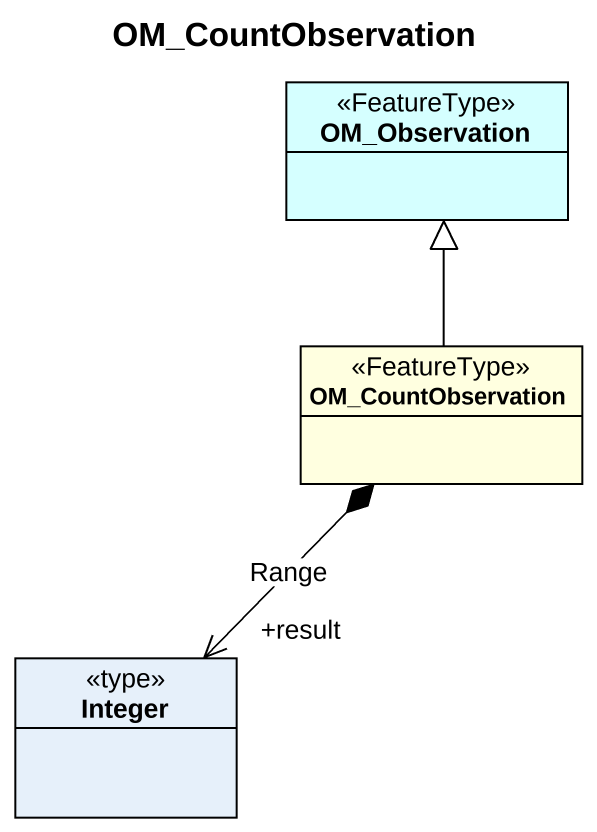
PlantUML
@startuml
title OM_CountObservation
hide circle
hide empty members
class OM_Observation <<FeatureType>> #D5FFFF
class OM_CountObservation <<FeatureType>> #FFFFE0
class Integer <<type>>
OM_CountObservation -up-|> OM_Observation
OM_CountObservation *--> "+result" Integer : Range
@enduml
